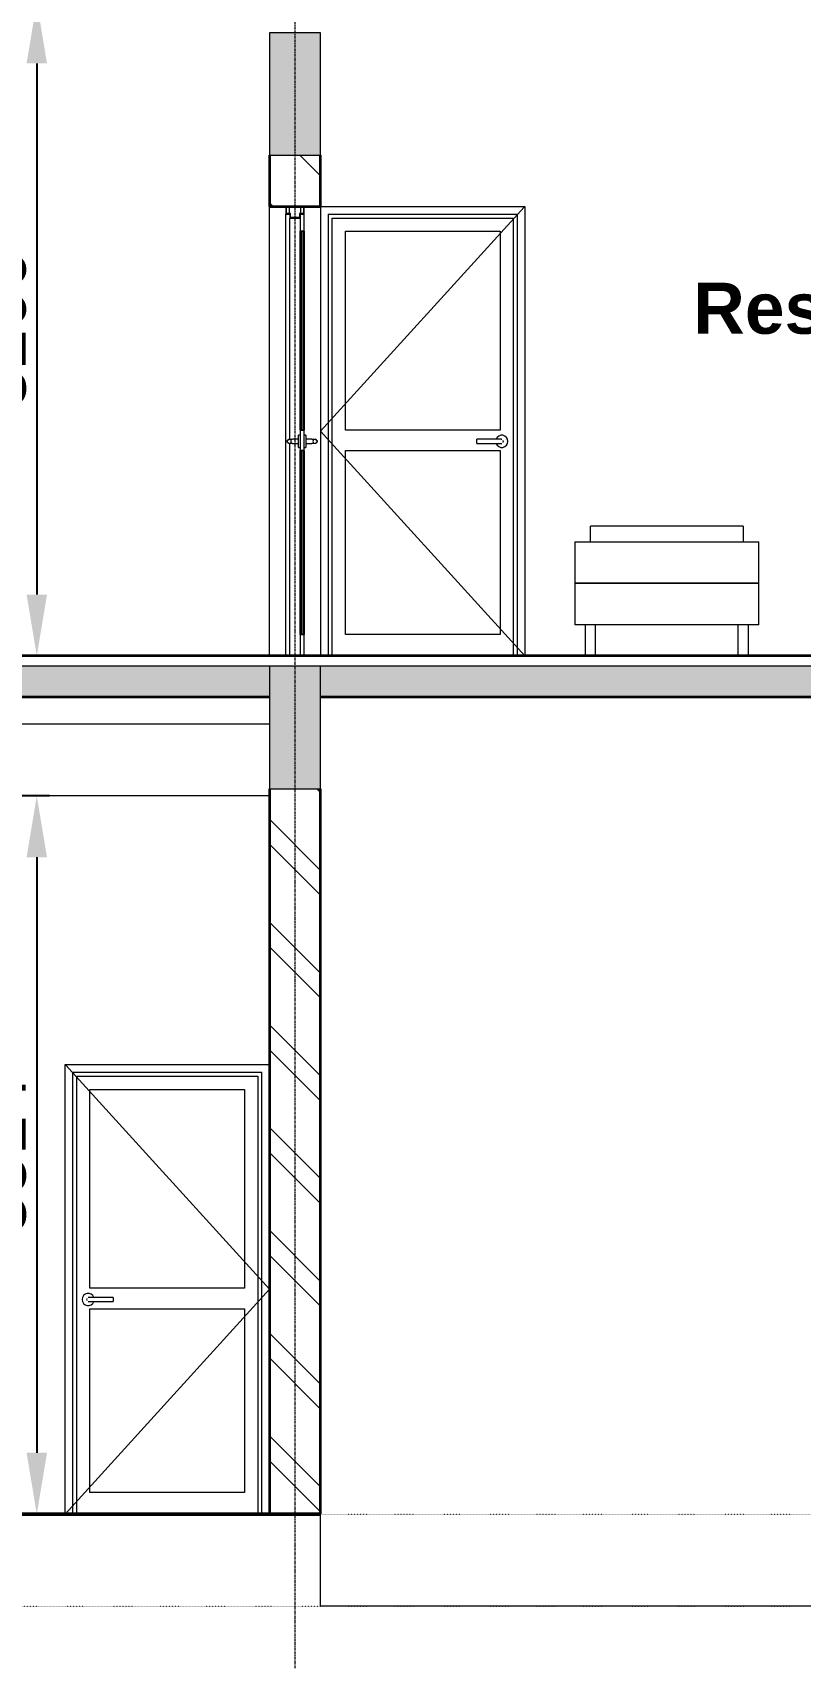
# Model space of a CAD drawing. Header units: millimetres. Extents: x -22696 to 333987, y -7117 to 2643871.
# Drawn here: x 103465 to 107223, y -755 to 7250 of the extents above; entities that cross this region are included whole.
import ezdxf

# ---------------------------------------------------------------- set-up
doc = ezdxf.new("R2010")
doc.units = ezdxf.units.MM
doc.linetypes.add('Dot 2mm', pattern=[2, 0, -2])
doc.linetypes.add('Grid Line', pattern=[22.225, 12.7, -3.175, 3.175, -3.175])
for name, color, linetype, lineweight in [('A-010-M_LINE-T', 7, 'Continuous', 18), ('A-325-M_DOOR_PANEL', 7, 'Continuous', 18), ('A__DOOR__FRAME', 7, 'Continuous', 18), ('A_Center_Line', 7, 'Continuous', 9), ('A_Detail_Ele', 7, 'Continuous', 18), ('A_Dim1', 7, 'Continuous', 9), ('A_Door_Ele', 7, 'Continuous', 9), ('A_Door_Sec', 7, 'Continuous', 18), ('A_Floor_Plan_Common', 7, 'Continuous', 9), ('A_Floor_Plan_Cut', 7, 'Continuous', 35), ('A_Floor_Sec', 7, 'Continuous', 35), ('A_Furniture', 7, 'Continuous', 9), ('A_level', 7, 'Continuous', 9), ('A_LINE', 94, 'Continuous', 18), ('A_Stair_Ele', 250, 'Continuous', 9), ('A_Text2_5', 7, 'Continuous', 9), ('A_Wall_Ele', 7, 'Continuous', 9), ('A_Wall_Plan', 7, 'Continuous', 35), ('A_Wall_Sec', 7, 'Continuous', 35)]:
    doc.layers.add(name, color=color, linetype=linetype, lineweight=lineweight)
doc.styles.add('Arial', font='arial.ttf', dxfattribs={"height": 250})
doc.styles.add('Arial_B', font='arialbd.ttf', dxfattribs={"height": 250})
doc.dimstyles.new('MM_Diagonal_-_2_5mm_Arial', dxfattribs={"dimscale": 304.8, "dimtxt": 255.06485, "dimasz": 0.984252, "dimexe": 0.787402, "dimexo": 0.492126, "dimgap": 0.164042, "dimtad": 1, "dimdec": 0, "dimzin": 0, "dimdsep": 46, "dimtxsty": 'Arial', "dimsah": 1, "dimcen": 0.09, "dimazin": 0, "dimtfac": 1, "dimtdec": 4, "dimtix": 1, "dimtmove": 0, "dimatfit": 3, "dimfxl": 0, "dimtvp": 1, "dimtolj": 1, "dimtzin": 0, "dimarcsym": 0})

# ---------------------------------------------------------------- blocks, each defined once
blk = doc.blocks.new('MM_Single leaf Flush Door - D1-530181-Section 2')
at = {"layer": 'A_Door_Ele'}
for p, q in [((5875, 1100), (4878, 2197)), ((4913, 2162), (5837, 2162)), ((4913, 0), (4913, 2162)), ((5837, 0), (5837, 2162)), ((4932, 2143), (5818, 2143)), ((4932, 0), (4932, 2143)), ((5818, 2143), (5818, 0)), ((4996.5, 1105), (4996.5, 2078.5)), ((4996.5, 2078.5), (5753.5, 2078.5)), ((5753.5, 2078.5), (5753.5, 1105)), ((5875, 1100), (4875, 0)), ((5753.5, 1105), (4996.5, 1105)), ((5110, 1060), (5005, 1060)), ((5110, 1060), (5110, 1050)), ((5110, 1050), (5110, 1040)), ((4996.5, 105), (4996.5, 1005)), ((4996.5, 1005), (5753.5, 1005)), ((5005, 1040), (5110, 1040)), ((5753.5, 1005), (5753.5, 105)), ((5753.5, 105), (4996.5, 105)), ((4932, 5), (5818, 5))]:
    blk.add_line(p, q, dxfattribs=at)
at = {"layer": 'A_Door_Ele', "flags": 128}
for points in [[(5005, 1060), (5004.4, 1060), (5003.8, 1060), (5003.2, 1060), (5002.6, 1060), (5002, 1060), (5001.4, 1060), (5000.9, 1060), (5000.3, 1060), (4999.7, 1060), (4999.2, 1060), (4998.6, 1060), (4998.1, 1060), (4997.5, 1060), (4997, 1060), (4996.5, 1060), (4996, 1060), (4995.6, 1060), (4995.1, 1060), (4994.7, 1060), (4994.2, 1060), (4993.8, 1060), (4993.4, 1060), (4993.1, 1060), (4992.7, 1060), (4992.4, 1060), (4992.1, 1060), (4991.8, 1060), (4991.5, 1060), (4991.2, 1060), (4991, 1060), (4990.8, 1060), (4990.6, 1060), (4990.5, 1060), (4990.3, 1060), (4990.2, 1060), (4990.1, 1060), (4990.1, 1060), (4990, 1060), (4990, 1060)], [(4990, 1040), (4990, 1040), (4990, 1040), (4990.1, 1040), (4990.2, 1040), (4990.3, 1040), (4990.4, 1040), (4990.6, 1040), (4990.8, 1040), (4991, 1040), (4991.2, 1040), (4991.4, 1040), (4991.7, 1040), (4992, 1040), (4992.3, 1040), (4992.6, 1040), (4993, 1040), (4993.3, 1040), (4993.7, 1040), (4994.1, 1040), (4994.5, 1040), (4995, 1040), (4995.4, 1040), (4995.9, 1040), (4996.4, 1040), (4996.9, 1040), (4997.4, 1040), (4997.9, 1040), (4998.5, 1040), (4999, 1040), (4999.6, 1040), (5000.1, 1040), (5000.7, 1040), (5001.3, 1040), (5001.9, 1040), (5002.5, 1040), (5003, 1040), (5003.6, 1040), (5004.2, 1040), (5004.8, 1040), (5005, 1040)]]:
    blk.add_lwpolyline(points, dxfattribs=at)
at = {"layer": 'A_Door_Ele'}
for centre, radius, start, end in [((4987.5, 1050), 30, 19.63434, 180), ((4987.5, 1050), 30, 180, 340.43675), ((4990, 1050), 10, 150, 180), ((4990, 1050), 10, 180, 210), ((4990, 1050), 10, 90, 105), ((4990, 1050), 10, 255, 270)]:
    blk.add_arc(centre, radius, start, end, dxfattribs=at)
blk = doc.blocks.new('MM_Single leaf Flush Door - D1-533154-Section 2')
at = {"layer": 'A_Door_Ele'}
for p, q in [((6125, 5300), (7122, 6397)), ((6163, 6362), (6163, 4200)), ((6163, 6362), (7087, 6362)), ((6182, 4200), (6182, 6343)), ((6182, 6343), (7068, 6343)), ((7068, 6343), (7068, 4200)), ((7087, 6362), (7087, 4200)), ((6246.5, 6278.5), (7003.5, 6278.5)), ((6246.5, 5305), (6246.5, 6278.5)), ((7003.5, 6278.5), (7003.5, 5305)), ((6125, 5300), (7125, 4200)), ((7003.5, 5305), (6246.5, 5305)), ((6246.5, 5205), (7003.5, 5205)), ((6246.5, 4305), (6246.5, 5205)), ((6995, 5260), (6890, 5260)), ((6890, 5250), (6890, 5260)), ((6890, 5240), (6890, 5250)), ((6890, 5240), (6995, 5240)), ((7003.5, 5205), (7003.5, 4305)), ((7003.5, 4305), (6246.5, 4305)), ((6182, 4205), (7068, 4205))]:
    blk.add_line(p, q, dxfattribs=at)
at = {"layer": 'A_Door_Ele', "flags": 128}
for points in [[(7010, 5260), (7010, 5260), (7010, 5260), (7009.9, 5260), (7009.8, 5260), (7009.7, 5260), (7009.6, 5260), (7009.4, 5260), (7009.2, 5260), (7009, 5260), (7008.8, 5260), (7008.6, 5260), (7008.3, 5260), (7008, 5260), (7007.7, 5260), (7007.4, 5260), (7007, 5260), (7006.7, 5260), (7006.3, 5260), (7005.9, 5260), (7005.5, 5260), (7005, 5260), (7004.6, 5260), (7004.1, 5260), (7003.6, 5260), (7003.1, 5260), (7002.6, 5260), (7002.1, 5260), (7001.5, 5260), (7001, 5260), (7000.4, 5260), (6999.9, 5260), (6999.3, 5260), (6998.7, 5260), (6998.1, 5260), (6997.5, 5260), (6997, 5260), (6996.4, 5260), (6995.8, 5260), (6995.2, 5260), (6995, 5260)], [(6995, 5240), (6995.6, 5240), (6996.2, 5240), (6996.8, 5240), (6997.4, 5240), (6998, 5240), (6998.6, 5240), (6999.1, 5240), (6999.7, 5240), (7000.3, 5240), (7000.8, 5240), (7001.4, 5240), (7001.9, 5240), (7002.5, 5240), (7003, 5240), (7003.5, 5240), (7004, 5240), (7004.4, 5240), (7004.9, 5240), (7005.3, 5240), (7005.8, 5240), (7006.2, 5240), (7006.6, 5240), (7006.9, 5240), (7007.3, 5240), (7007.6, 5240), (7007.9, 5240), (7008.2, 5240), (7008.5, 5240), (7008.8, 5240), (7009, 5240), (7009.2, 5240), (7009.4, 5240), (7009.5, 5240), (7009.7, 5240), (7009.8, 5240), (7009.9, 5240), (7009.9, 5240), (7010, 5240), (7010, 5240)]]:
    blk.add_lwpolyline(points, dxfattribs=at)
at = {"layer": 'A_Door_Ele'}
for centre, radius, start, end in [((7012.5, 5250), 30, 0, 160.36566), ((7012.5, 5250), 30, 199.56325, 0), ((7010, 5250), 10, 75, 90), ((7010, 5250), 10, 270, 285), ((7010, 5250), 10, 0, 30), ((7010, 5250), 10, 330, 0)]:
    blk.add_arc(centre, radius, start, end, dxfattribs=at)
blk = doc.blocks.new('MM_Single leaf Flush Door - D1-V15-Section 2')
at = {"layer": 'A-325-M_DOOR_PANEL'}
for p, q in [((6040, 6278.5), (6030, 6278.5)), ((6030, 6278.5), (6030, 5305)), ((6040, 5305), (6040, 6278.5)), ((6030, 5305), (6040, 5305)), ((6040, 5205), (6030, 5205)), ((6030, 5205), (6030, 4305)), ((6040, 4305), (6040, 5205)), ((6030, 4305), (6040, 4305))]:
    blk.add_line(p, q, dxfattribs=at)
at = {"layer": 'A__DOOR__FRAME'}
for p, q in [((5971, 6400), (5955, 6400)), ((5955, 6400), (5955, 6362)), ((5955, 6362), (5975, 6362)), ((5958, 6365), (5958, 6397)), ((5958, 6397), (5971, 6397)), ((5978, 6365), (5958, 6365)), ((5971, 6397), (5971, 6400)), ((5975, 6362), (5975, 6343)), ((5975, 6343), (6025, 6343)), ((5978, 6346), (5978, 6365)), ((6022, 6346), (5978, 6346)), ((6042, 6365), (6022, 6365)), ((6022, 6365), (6022, 6346)), ((6025, 6343), (6025, 6362)), ((6025, 6362), (6045, 6362)), ((6045, 6400), (6029, 6400)), ((6029, 6400), (6029, 6397)), ((6029, 6397), (6042, 6397)), ((6042, 6397), (6042, 6365)), ((6045, 6362), (6045, 6400))]:
    blk.add_line(p, q, dxfattribs=at)
at = {"layer": 'A_Door_Ele'}
for p, q in [((5955, 4200), (5955, 6362)), ((5971, 6397), (5971, 6365)), ((5975, 5259.7), (5975, 6343)), ((6029, 6365), (6029, 6397)), ((6025, 5305), (6025, 6278.5)), ((6045, 6278.5), (6045, 5305)), ((5975, 4200), (5975, 5240.3)), ((6017, 5260), (5987, 5260)), ((5987, 5240), (6017, 5240)), ((6025, 5280), (6017, 5280)), ((6017, 5250), (6017, 5280)), ((6017, 5220), (6017, 5250)), ((6017, 5220), (6025, 5220)), ((6025, 4305), (6025, 5205)), ((6053, 5280), (6045, 5280)), ((6045, 5220), (6053, 5220)), ((6045, 5205), (6045, 4305)), ((6053, 5280), (6053, 5250)), ((6083, 5260), (6053, 5260)), ((6053, 5250), (6053, 5220)), ((6053, 5240), (6083, 5240)), ((6025, 4205), (6025, 4200)), ((6045, 4205), (6045, 4200))]:
    blk.add_line(p, q, dxfattribs=at)
at = {"layer": 'A_Door_Ele', "flags": 128}
for points in [[(5962, 5250), (5962, 5250.4), (5962, 5250.8), (5962.1, 5251.2), (5962.1, 5251.6), (5962.2, 5252), (5962.3, 5252.4)], [(5962.3, 5247.5), (5962.2, 5247.9), (5962.1, 5248.3), (5962.1, 5248.7), (5962, 5249.1), (5962, 5249.5), (5962, 5249.9), (5962, 5250)], [(5962.8, 5253.9), (5963, 5254.3), (5963.1, 5254.6), (5963.3, 5255), (5963.5, 5255.3), (5963.7, 5255.6), (5964, 5256)], [(5964, 5243.9), (5963.8, 5244.3), (5963.6, 5244.6), (5963.4, 5244.9), (5963.2, 5245.3), (5963, 5245.6), (5962.8, 5246)], [(5971.6, 5240), (5971.2, 5240), (5970.8, 5240.1), (5970.4, 5240.1), (5970, 5240.2), (5969.6, 5240.3), (5969.2, 5240.4), (5968.9, 5240.5), (5968.5, 5240.6), (5968.1, 5240.8), (5967.7, 5241), (5967.4, 5241.1), (5967, 5241.3), (5966.7, 5241.5), (5966.4, 5241.7), (5966, 5242), (5965.7, 5242.2), (5965.4, 5242.5)], [(5967.3, 5258.8), (5967.6, 5259), (5968, 5259.2), (5968.4, 5259.3), (5968.8, 5259.5), (5969.1, 5259.6), (5969.5, 5259.7), (5969.9, 5259.8), (5970.3, 5259.9), (5970.7, 5259.9), (5971.1, 5260), (5971.5, 5260), (5971.9, 5260), (5972, 5260)], [(5972, 5260), (5972, 5260), (5972, 5260), (5972.1, 5260), (5972.2, 5260), (5972.3, 5260), (5972.4, 5260), (5972.6, 5260), (5972.8, 5260), (5973, 5260), (5973.2, 5260), (5973.4, 5260), (5973.7, 5260), (5974, 5260), (5974.3, 5260), (5974.6, 5260), (5975, 5260), (5975.3, 5260), (5975.7, 5260), (5976.1, 5260), (5976.5, 5260), (5977, 5260), (5977.4, 5260), (5977.9, 5260), (5978.4, 5260), (5978.9, 5260), (5979.4, 5260), (5979.9, 5260), (5980.5, 5260), (5981, 5260), (5981.6, 5260), (5982.1, 5260), (5982.7, 5260), (5983.3, 5260), (5983.9, 5260), (5984.5, 5260), (5985, 5260), (5985.6, 5260), (5986.2, 5260), (5986.8, 5260), (5987, 5260)], [(5987, 5240), (5986.4, 5240), (5985.8, 5240), (5985.2, 5240), (5984.6, 5240), (5984, 5240), (5983.4, 5240), (5982.9, 5240), (5982.3, 5240), (5981.7, 5240), (5981.2, 5240), (5980.6, 5240), (5980.1, 5240), (5979.5, 5240), (5979, 5240), (5978.5, 5240), (5978, 5240), (5977.6, 5240), (5977.1, 5240), (5976.7, 5240), (5976.2, 5240), (5975.8, 5240), (5975.4, 5240), (5975.1, 5240), (5974.7, 5240), (5974.4, 5240)], [(6083, 5260), (6083.6, 5260), (6084.2, 5260), (6084.8, 5260), (6085.4, 5260), (6086, 5260), (6086.6, 5260), (6087.1, 5260), (6087.7, 5260), (6088.3, 5260), (6088.8, 5260), (6089.4, 5260), (6089.9, 5260), (6090.5, 5260), (6091, 5260), (6091.5, 5260), (6092, 5260), (6092.4, 5260), (6092.9, 5260), (6093.3, 5260), (6093.8, 5260), (6094.2, 5260), (6094.6, 5260), (6094.9, 5260), (6095.3, 5260), (6095.6, 5260), (6095.9, 5260), (6096.2, 5260), (6096.5, 5260), (6096.8, 5260), (6097, 5260), (6097.2, 5260), (6097.4, 5260), (6097.5, 5260), (6097.7, 5260), (6097.8, 5260), (6097.9, 5260), (6097.9, 5260), (6098, 5260), (6098, 5260)], [(6095.7, 5240), (6095.4, 5240), (6095, 5240), (6094.7, 5240), (6094.3, 5240), (6093.9, 5240), (6093.5, 5240), (6093, 5240), (6092.6, 5240), (6092.1, 5240), (6091.6, 5240), (6091.1, 5240), (6090.6, 5240), (6090.1, 5240), (6089.5, 5240), (6089, 5240), (6088.4, 5240), (6087.9, 5240), (6087.3, 5240), (6086.7, 5240), (6086.1, 5240), (6085.5, 5240), (6085, 5240), (6084.4, 5240), (6083.8, 5240), (6083.2, 5240), (6083, 5240)], [(6098, 5260), (6098.4, 5260), (6098.8, 5260), (6099.2, 5259.9), (6099.6, 5259.9), (6100, 5259.8), (6100.4, 5259.7), (6100.8, 5259.6), (6101.1, 5259.5), (6101.5, 5259.4), (6101.9, 5259.2), (6102.3, 5259), (6102.6, 5258.9)], [(6104.7, 5242.6), (6104.4, 5242.3), (6104.1, 5242), (6103.7, 5241.8), (6103.4, 5241.6), (6103.1, 5241.4), (6102.7, 5241.2), (6102.4, 5241), (6102, 5240.8), (6101.6, 5240.7), (6101.2, 5240.5), (6100.9, 5240.4), (6100.5, 5240.3), (6100.1, 5240.2), (6099.7, 5240.1), (6099.3, 5240.1), (6098.9, 5240), (6098.5, 5240)], [(6106, 5256.1), (6106.2, 5255.7), (6106.4, 5255.4), (6106.6, 5255.1), (6106.8, 5254.7), (6107, 5254.4), (6107.2, 5254)], [(6107.2, 5246.1), (6107, 5245.7), (6106.9, 5245.4), (6106.7, 5245), (6106.5, 5244.7), (6106.3, 5244.4), (6106, 5244)], [(6107.7, 5252.5), (6107.8, 5252.1), (6107.9, 5251.7), (6107.9, 5251.3), (6108, 5250.9), (6108, 5250.5), (6108, 5250.1), (6108, 5250)], [(6108, 5250), (6108, 5249.6), (6108, 5249.2), (6107.9, 5248.8), (6107.9, 5248.4), (6107.8, 5248), (6107.7, 5247.6)]]:
    blk.add_lwpolyline(points, dxfattribs=at)
at = {"layer": 'A_Door_Ele'}
for centre, start, end in [((5972, 5250), 0, 180), ((5972, 5250), 180, 0), ((6098, 5250), 0, 180), ((6098, 5250), 180, 0)]:
    blk.add_arc(centre, 10, start, end, dxfattribs=at)
at = {"layer": 'A_Door_Sec'}
for p, q in [((6045, 6362), (6025, 6362)), ((6025, 6362), (6025, 6278.5)), ((6045, 6278.5), (6045, 6362)), ((6025, 6278.5), (6045, 6278.5)), ((6045, 5305), (6025, 5305)), ((6025, 5305), (6025, 5205)), ((6045, 5205), (6045, 5305)), ((6025, 5205), (6045, 5205)), ((6045, 4305), (6025, 4305)), ((6025, 4305), (6025, 4205)), ((6045, 4205), (6045, 4305)), ((6025, 4205), (6045, 4205))]:
    blk.add_line(p, q, dxfattribs=at)
blk = doc.blocks.new('Furniture_Bed_3 - 1372x1905x355mm-Double-553782-Section 2')
at = {"layer": 'A_Furniture'}
for p, q in [((9843.8, 4835), (9096.2, 4835)), ((9096.2, 4809.6), (9096.2, 4835)), ((9096.2, 4758.8), (9096.2, 4809.6)), ((9843.8, 4835), (9843.8, 4809.6)), ((9843.8, 4809.6), (9843.8, 4758.8)), ((9020, 4758.8), (9020, 4555.6)), ((9020, 4758.8), (9045.4, 4758.8)), ((9045.4, 4758.8), (9894.6, 4758.8)), ((9894.6, 4758.8), (9920, 4758.8)), ((9920, 4555.6), (9920, 4758.8)), ((9020, 4555.6), (9020, 4352.4)), ((9020, 4555.6), (9045.4, 4555.6)), ((9045.4, 4555.6), (9020, 4555.6)), ((9045.4, 4555.6), (9894.6, 4555.6)), ((9894.6, 4555.6), (9045.4, 4555.6)), ((9894.6, 4555.6), (9920, 4555.6)), ((9920, 4555.6), (9894.6, 4555.6)), ((9920, 4352.4), (9920, 4555.6)), ((9045.4, 4352.4), (9020, 4352.4)), ((9894.6, 4352.4), (9045.4, 4352.4)), ((9070.8, 4352.4), (9070.8, 4200)), ((9121.6, 4200), (9121.6, 4352.4)), ((9818.4, 4352.4), (9818.4, 4200)), ((9869.2, 4200), (9869.2, 4352.4)), ((9920, 4352.4), (9894.6, 4352.4))]:
    blk.add_line(p, q, dxfattribs=at)
blk = doc.blocks.new('DIMBLOCK67-Section 2')
at = {"layer": 'A_Dim1', "color": 0, "lineweight": -2}
for p, q in [((103547.6, 7400), (103245.5, 7400)), ((103485.5, 7100), (103485.5, 4500)), ((103547.6, 4200), (103245.5, 4200))]:
    blk.add_line(p, q, dxfattribs=at)
at = {"layer": 'A_Dim1', "color": 0}
for points in [[(103435.5, 7100), (103535.5, 7100), (103485.5, 7400)], [(103435.5, 4500), (103535.5, 4500), (103485.5, 4200)]]:
    blk.add_solid(points, dxfattribs=at)
at = {"layer": 'Defpoints', "color": 0}
for p in [(103697.6, 7400), (103485.5, 4200), (103697.6, 4200)]:
    blk.add_point(p, dxfattribs=at)
at = {"layer": 'A_Dim1', "color": 0, "insert": (103307.7, 5800), "char_height": 250, "width": 922.942, "attachment_point": 5, "rotation": 90, "style": 'Arial'}
blk.add_mtext('\\A1;3200', dxfattribs=at)
blk = doc.blocks.new('DIMBLOCK68-Section 2')
at = {"layer": 'A_Dim1', "color": 0, "lineweight": -2}
for p, q in [((103547.6, 3514.4), (103245.5, 3514.4)), ((103485.5, 3214.4), (103485.5, 300)), ((103547.6, 0), (103245.5, 0))]:
    blk.add_line(p, q, dxfattribs=at)
at = {"layer": 'A_Dim1', "color": 0}
for points in [[(103435.5, 3214.4), (103535.5, 3214.4), (103485.5, 3514.4)], [(103435.5, 300), (103535.5, 300), (103485.5, 0)]]:
    blk.add_solid(points, dxfattribs=at)
at = {"layer": 'Defpoints', "color": 0}
for p in [(103697.6, 3514.4), (103697.6, 0), (103485.5, 0)]:
    blk.add_point(p, dxfattribs=at)
at = {"layer": 'A_Dim1', "color": 0, "insert": (103307.7, 1757.2), "char_height": 250, "width": 922.942, "attachment_point": 5, "rotation": 90, "style": 'Arial'}
blk.add_mtext('\\A1;3514', dxfattribs=at)

msp = doc.modelspace()

# ---------------------------------------------------------------- hatches: boundary and pattern name
at = {"layer": 'A_Detail_Ele', "lineweight": 9}
for points in [[(104709.3, 6650), (104874.4, 6650), (104874.4, 7250), (104624.4, 7250), (104624.4, 6650)], [(104874.4, 3550), (104874.4, 4150), (104624.4, 4150), (104624.4, 3550)]]:
    msp.add_hatch(color=9, dxfattribs=at).paths.add_polyline_path(points)
at = {"layer": 'A_Floor_Plan_Cut', "lineweight": 9}
h = msp.add_hatch(color=9, dxfattribs=at)
h.paths.add_polyline_path([(107906.7, 4000), (108824.4, 4000), (108824.4, 4150), (104874.4, 4150), (104874.4, 4000), (107373.8, 4000)])
h.paths.add_polyline_path([(103177.3, 4000), (104624.4, 4000), (104624.4, 4150), (103124.4, 4150), (103124.4, 4000)])
h.paths.add_polyline_path([(113024.4, 4000), (113024.4, 4150), (109074.4, 4150), (109074.4, 4000), (112702.8, 4000)])
at = {"layer": 'A_Wall_Plan', "lineweight": 9}
h = msp.add_hatch(dxfattribs=at)
h.set_pattern_fill('FP_38', color=8, angle=-225, style=0, pattern_type=2)
h.set_pattern_definition([(315, (104624.44, 3400), (251.447, 251.447), []), (315, (105005.44, 3400), (251.447, 251.447), [])])
h.paths.add_polyline_path([(104709.3, 0), (104874.4, 0), (104874.4, 3550), (104624.4, 3550), (104624.4, 0)])
h.paths.add_polyline_path([(104624.4, 6400), (104874.4, 6400), (104874.4, 6650), (104624.4, 6650)])

# ---------------------------------------------------------------- linework, layer by layer
at = {"layer": 'A-010-M_LINE-T', "lineweight": 9}
for p, q in [((104874.4, 7250), (104624.4, 7250)), ((104624.4, 7250), (104624.4, 6650)), ((104874.4, 6650), (104874.4, 7250)), ((104624.4, 6650), (104874.4, 6650)), ((104874.4, 4150), (104624.4, 4150)), ((104624.4, 4150), (104624.4, 3550)), ((104874.4, 3550), (104874.4, 4150)), ((104624.4, 3550), (104874.4, 3550)), ((104874.4, -450), (104874.4, 0)), ((113874.4, -450), (104874.4, -450))]:
    msp.add_line(p, q, dxfattribs=at)
at = {"layer": 'A_Center_Line', "color": 8, "linetype": 'Grid Line'}
msp.add_line((104749.4, -754.8), (104749.4, 11903.6), dxfattribs=at)
at = {"layer": 'A_Floor_Plan_Common'}
for p, q in [((104624.4, 4150), (103124.4, 4150)), ((108824.4, 4150), (104874.4, 4150))]:
    msp.add_line(p, q, dxfattribs=at)
at = {"layer": 'A_Floor_Sec'}
for p, q in [((111170.7, 4200), (103124.4, 4200)), ((103124.4, 4000), (104624.4, 4000)), ((104874.4, 4000), (108824.4, 4000))]:
    msp.add_line(p, q, dxfattribs=at)
at = {"layer": 'A_level', "linetype": 'Dot 2mm'}
for p, q in [((97617.9, 4200), (115853, 4200)), ((97617.9, 0), (115853, 0)), ((97617.9, -450), (114583, -450))]:
    msp.add_line(p, q, dxfattribs=at)
at = {"layer": 'A_LINE', "color": 5, "lineweight": 50}
msp.add_line((104874.4, 0), (98024.4, 0), dxfattribs=at)
at = {"layer": 'A_Stair_Ele'}
for p, q in [((103124.4, 3867.1), (104624.4, 3867.1)), ((104624.4, 3514.4), (103124.4, 3514.4))]:
    msp.add_line(p, q, dxfattribs=at)
at = {"layer": 'A_Wall_Ele', "color": 7}
for p, q in [((104624.4, 4200), (104624.4, 6400)), ((104874.4, 6400), (104874.4, 4200)), ((104874.4, 6400), (105874.4, 6400)), ((105874.4, 6400), (105874.4, 4200)), ((103624.4, 0), (103624.4, 2200)), ((103624.4, 2200), (104624.4, 2200))]:
    msp.add_line(p, q, dxfattribs=at)
at = {"layer": 'A_Wall_Sec'}
for p, q in [((104624.4, 6650), (104624.4, 6400)), ((104874.4, 6400), (104874.4, 6650)), ((104624.4, 6400), (104874.4, 6400)), ((104624.4, 3550), (104624.4, 0)), ((104874.4, 0), (104874.4, 3550))]:
    msp.add_line(p, q, dxfattribs=at)

# ---------------------------------------------------------------- block references
at = {"layer": 'A_Door_Ele'}
for name in ['MM_Single leaf Flush Door - D1-V15-Section 2', 'MM_Single leaf Flush Door - D1-533154-Section 2', 'MM_Single leaf Flush Door - D1-530181-Section 2']:
    msp.add_blockref(name, (98749.4, 0), dxfattribs=at)
at = {"layer": 'A_Furniture'}
msp.add_blockref('Furniture_Bed_3 - 1372x1905x355mm-Double-553782-Section 2', (97099.4, 0), dxfattribs=at)

# ---------------------------------------------------------------- texts
at = {"layer": 'A_Text2_5', "insert": (106699.2, 6026.6), "char_height": 250, "width": 5459.492, "attachment_point": 1, "style": 'Arial_B'}
msp.add_mtext('Resting Area For 11 people', dxfattribs=at)

# ---------------------------------------------------------------- dimensions: what is measured, and where the dimension line sits
at = {"layer": 'A_Dim1'}
for base, p1, p2, override, picture, middle in [((103485.5, 4200), (103697.6, 7400), (103697.6, 4200), {"dimpost": '<>', "dimfxl": 3200}, 'DIMBLOCK67-Section 2', (103307.7, 5800)), ((103485.5, 0), (103697.6, 3514.4), (103697.6, 0), {"dimpost": '<>', "dimfxl": 3514.384615}, 'DIMBLOCK68-Section 2', (103307.7, 1757.2))]:
    dim = msp.add_linear_dim(base=base, p1=p1, p2=p2, angle=90, dimstyle='MM_Diagonal_-_2_5mm_Arial', override=override, dxfattribs=at)
    dim.commit()
    dim.dimension.update_dxf_attribs({"geometry": picture, "text_midpoint": middle})

doc.saveas('drawing.dxf')
